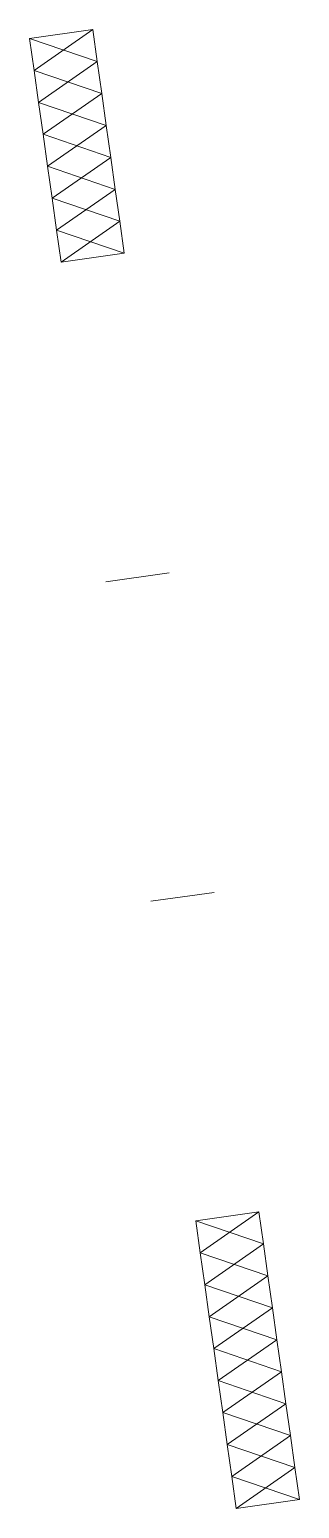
# Model space of a CAD drawing. Extents: x -21.9 to 21.9, y 3.8 to 50.2.
# Drawn here: x -21.93 to -13.48, y 3.82 to 50.18 of the extents above.
import ezdxf

# ---------------------------------------------------------------- set-up
doc = ezdxf.new("R2010")
doc.units = 0
doc.header["$MEASUREMENT"] = 0
doc.layers.add('L80X6', color=147, linetype='CONTINUOUS', lineweight=0)

msp = doc.modelspace()

# ---------------------------------------------------------------- linework, layer by layer
at = {"layer": 'L80X6'}
for p, q in [((-21.934, 49.9, 1), (-19.953, 50.178, 1)), ((-21.934, 49.9, -1), (-19.953, 50.178, -1)), ((-21.934, 49.9, 1), (-19.953, 50.178, -1)), ((-21.934, 49.9, -1), (-19.953, 50.178, 1)), ((-21.793, 48.898, 1), (-19.953, 50.178, 1)), ((-19.953, 50.178, 1), (-19.953, 50.178, -1)), ((-19.953, 50.178, -1), (-19.812, 49.176, 1)), ((-21.934, 49.9, 1), (-21.934, 49.9, -1)), ((-19.812, 49.176, -1), (-21.934, 49.9, -1)), ((-21.793, 48.898, -1), (-21.934, 49.9, 1)), ((-21.652, 47.896, -1), (-19.812, 49.176, -1)), ((-19.671, 48.175, -1), (-19.812, 49.176, 1)), ((-19.671, 48.175, 1), (-21.793, 48.898, 1)), ((-21.652, 47.896, 1), (-21.793, 48.898, -1)), ((-19.531, 47.173, -1), (-21.652, 47.896, -1)), ((-21.511, 46.895, -1), (-21.652, 47.896, 1)), ((-21.511, 46.895, 1), (-19.671, 48.175, 1)), ((-19.531, 47.173, 1), (-19.671, 48.175, -1)), ((-19.39, 46.171, 1), (-21.511, 46.895, 1)), ((-21.37, 45.893, 1), (-21.511, 46.895, -1)), ((-21.37, 45.893, -1), (-19.531, 47.173, -1)), ((-19.39, 46.171, -1), (-19.531, 47.173, 1)), ((-19.249, 45.169, -1), (-21.37, 45.893, -1)), ((-21.23, 44.891, -1), (-21.37, 45.893, 1)), ((-21.23, 44.891, 1), (-19.39, 46.171, 1)), ((-19.249, 45.169, 1), (-19.39, 46.171, -1)), ((-21.089, 43.89, -1), (-19.249, 45.169, -1)), ((-19.108, 44.168, -1), (-19.249, 45.169, 1)), ((-19.108, 44.168, 1), (-21.23, 44.891, 1)), ((-21.089, 43.89, 1), (-21.23, 44.891, -1)), ((-20.948, 42.888, 1), (-19.108, 44.168, 1)), ((-18.968, 43.166, 1), (-19.108, 44.168, -1)), ((-18.968, 43.166, -1), (-21.089, 43.89, -1)), ((-20.948, 42.888, -1), (-21.089, 43.89, 1)), ((-20.948, 42.888, 1), (-18.968, 43.166, 1)), ((-20.948, 42.888, -1), (-18.968, 43.166, -1)), ((-20.948, 42.888, 1), (-18.968, 43.166, -1)), ((-18.968, 43.166, 1), (-18.968, 43.166, -1)), ((-20.948, 42.888, 1), (-20.948, 42.888, -1)), ((-19.54, 32.871, 1), (-17.56, 33.15, 1)), ((-19.54, 32.871, -1), (-17.56, 33.15, -1)), ((-19.54, 32.871, 1), (-17.56, 33.15, -1)), ((-17.56, 33.15, 1), (-17.56, 33.15, -1)), ((-19.54, 32.871, 1), (-19.54, 32.871, -1)), ((-18.133, 22.854, 1), (-16.152, 23.132, 1)), ((-18.133, 22.854, -1), (-16.152, 23.132, -1)), ((-18.133, 22.854, 1), (-16.152, 23.132, -1)), ((-18.133, 22.854, 1), (-18.133, 22.854, -1)), ((-16.152, 23.132, 1), (-16.152, 23.132, -1)), ((-16.725, 12.837, 1), (-14.744, 13.115, 1)), ((-16.725, 12.837, -1), (-14.744, 13.115, -1)), ((-16.725, 12.837, 1), (-14.744, 13.115, -1)), ((-16.584, 11.835, -1), (-14.744, 13.115, -1)), ((-14.744, 13.115, 1), (-14.744, 13.115, -1)), ((-14.603, 12.114, -1), (-14.744, 13.115, 1)), ((-14.603, 12.114, 1), (-16.725, 12.837, 1)), ((-16.725, 12.837, 1), (-16.725, 12.837, -1)), ((-16.584, 11.835, 1), (-16.725, 12.837, -1)), ((-16.443, 10.834, 1), (-14.603, 12.114, 1)), ((-14.463, 11.112, 1), (-14.603, 12.114, -1)), ((-14.463, 11.112, -1), (-16.584, 11.835, -1)), ((-16.443, 10.834, -1), (-16.584, 11.835, 1)), ((-14.322, 10.11, 1), (-16.443, 10.834, 1)), ((-16.302, 9.832, 1), (-16.443, 10.834, -1)), ((-16.302, 9.832, -1), (-14.463, 11.112, -1)), ((-14.322, 10.11, -1), (-14.463, 11.112, 1)), ((-14.181, 9.109, -1), (-16.302, 9.832, -1)), ((-16.162, 8.831, -1), (-16.302, 9.832, 1)), ((-16.162, 8.831, 1), (-14.322, 10.11, 1)), ((-14.181, 9.109, 1), (-14.322, 10.11, -1)), ((-14.04, 8.107, 1), (-16.162, 8.831, 1)), ((-16.021, 7.829, 1), (-16.162, 8.831, -1)), ((-16.021, 7.829, -1), (-14.181, 9.109, -1)), ((-14.04, 8.107, -1), (-14.181, 9.109, 1)), ((-15.88, 6.827, 1), (-14.04, 8.107, 1)), ((-13.9, 7.105, 1), (-14.04, 8.107, -1)), ((-13.9, 7.105, -1), (-16.021, 7.829, -1)), ((-15.88, 6.827, -1), (-16.021, 7.829, 1)), ((-15.739, 5.825, -1), (-13.9, 7.105, -1)), ((-13.759, 6.104, -1), (-13.9, 7.105, 1)), ((-13.759, 6.104, 1), (-15.88, 6.827, 1)), ((-15.739, 5.825, 1), (-15.88, 6.827, -1)), ((-15.599, 4.824, 1), (-13.759, 6.104, 1)), ((-13.618, 5.102, 1), (-13.759, 6.104, -1)), ((-13.618, 5.102, -1), (-15.739, 5.825, -1)), ((-15.599, 4.824, -1), (-15.739, 5.825, 1)), ((-15.458, 3.822, -1), (-13.618, 5.102, -1)), ((-13.477, 4.1, -1), (-13.618, 5.102, 1)), ((-13.477, 4.1, 1), (-15.599, 4.824, 1)), ((-15.458, 3.822, 1), (-15.599, 4.824, -1)), ((-15.458, 3.822, 1), (-13.477, 4.1, 1)), ((-15.458, 3.822, -1), (-13.477, 4.1, -1)), ((-15.458, 3.822, 1), (-13.477, 4.1, -1)), ((-15.458, 3.822, 1), (-15.458, 3.822, -1)), ((-13.477, 4.1, 1), (-13.477, 4.1, -1))]:
    msp.add_line(p, q, dxfattribs=at)

doc.saveas('drawing.dxf')
